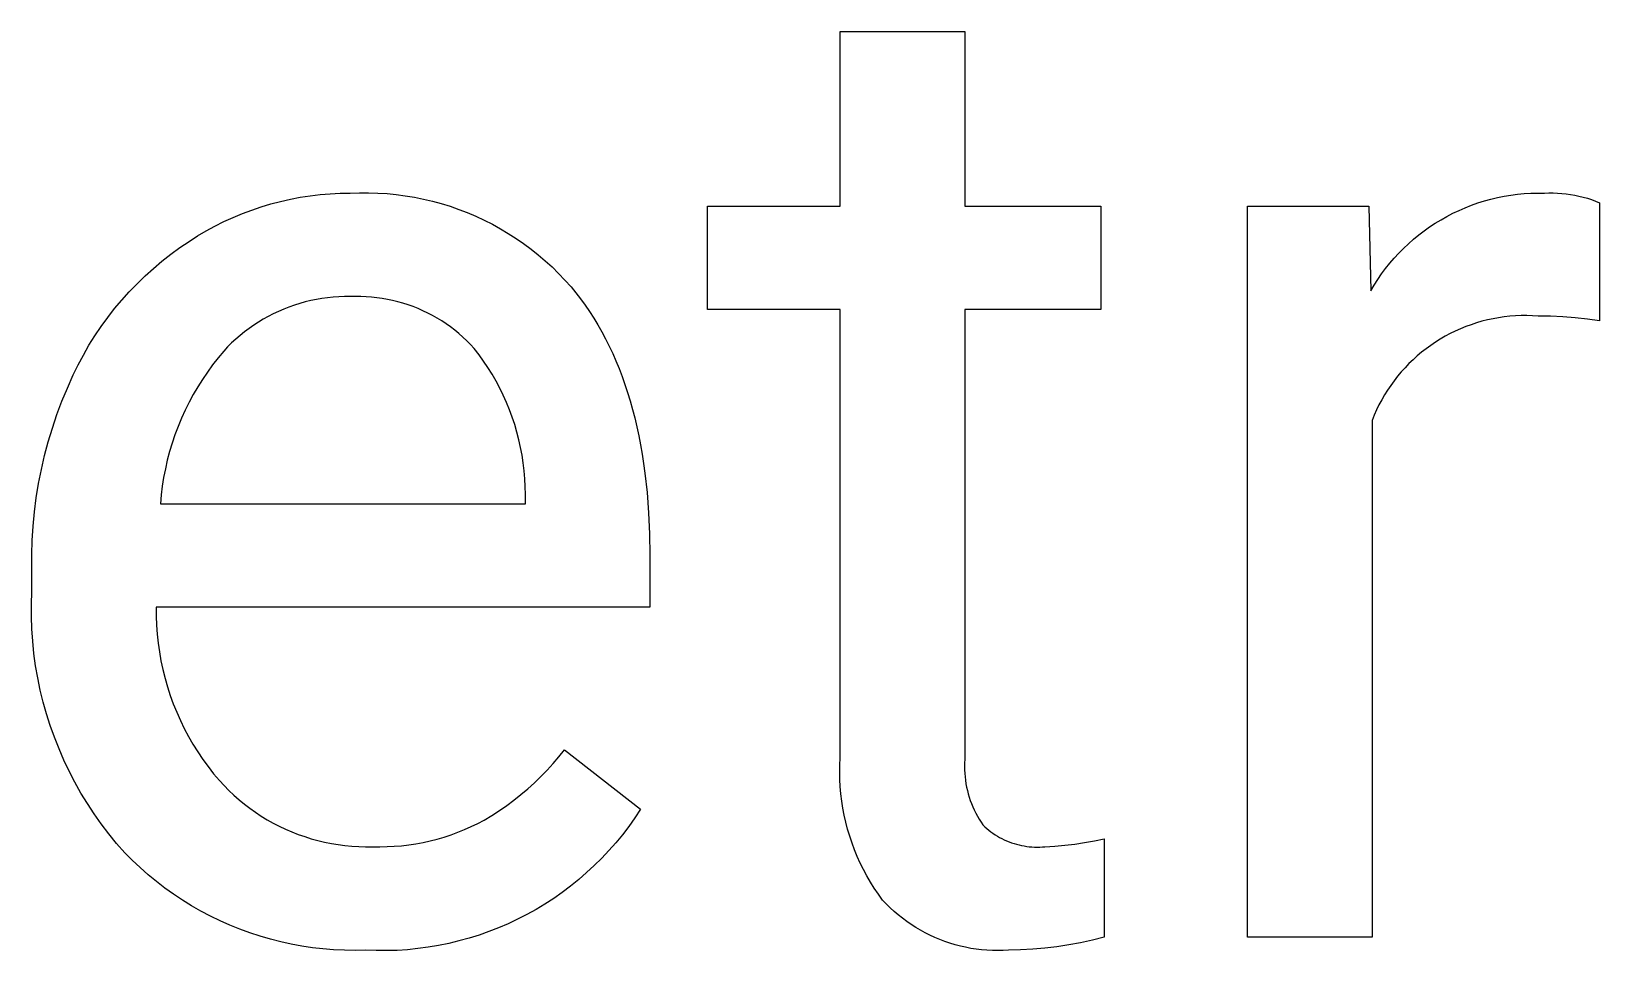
# Model space of a CAD drawing. Header units: millimetres. Extents: x 3269 to 7089, y 1744 to 4413.
# Drawn here: x 6923.09 to 6966.72, y 2081.61 to 2107.2 of the extents above; entities that cross this region are included whole.
import ezdxf

# ---------------------------------------------------------------- set-up
doc = ezdxf.new("R2010")
doc.units = ezdxf.units.MM
doc.header["$MEASUREMENT"] = 0
doc.layers.add('Domyślny', color=7, linetype='Continuous', true_color=0x000000)

msp = doc.modelspace()

# ---------------------------------------------------------------- linework, layer by layer
at = {"layer": 'Domyślny'}
for p, q in [((6945.589, 2102.337), (6945.589, 2107.201)), ((6945.589, 2107.201), (6949.057, 2107.201)), ((6949.057, 2107.201), (6949.057, 2102.337)), ((6929.217, 2102.227), (6929.482, 2102.317)), ((6929.482, 2102.317), (6929.749, 2102.397)), ((6929.749, 2102.397), (6930.02, 2102.468)), ((6930.02, 2102.468), (6930.292, 2102.529)), ((6930.292, 2102.529), (6930.567, 2102.581)), ((6930.567, 2102.581), (6930.843, 2102.624)), ((6930.843, 2102.624), (6931.12, 2102.656)), ((6931.12, 2102.656), (6931.399, 2102.68)), ((6931.399, 2102.68), (6931.678, 2102.693)), ((6931.678, 2102.693), (6931.957, 2102.697)), ((6931.957, 2102.697), (6932.213, 2102.707)), ((6932.213, 2102.707), (6932.469, 2102.708)), ((6932.469, 2102.708), (6932.725, 2102.7)), ((6932.725, 2102.7), (6932.981, 2102.684)), ((6932.981, 2102.684), (6933.235, 2102.659)), ((6933.235, 2102.659), (6933.489, 2102.625)), ((6933.489, 2102.625), (6933.742, 2102.583)), ((6933.742, 2102.583), (6933.993, 2102.532)), ((6933.993, 2102.532), (6934.242, 2102.473)), ((6934.242, 2102.473), (6934.489, 2102.406)), ((6934.489, 2102.406), (6934.734, 2102.33)), ((6934.734, 2102.33), (6934.976, 2102.246)), ((6941.899, 2099.455), (6941.899, 2102.337)), ((6941.899, 2102.337), (6945.589, 2102.337)), ((6949.057, 2102.337), (6952.84, 2102.337)), ((6952.84, 2102.337), (6952.84, 2099.455)), ((6956.921, 2081.981), (6956.921, 2102.337)), ((6956.921, 2102.337), (6960.293, 2102.337)), ((6960.293, 2102.337), (6960.349, 2099.973)), ((6962.808, 2102.217), (6962.98, 2102.291)), ((6962.98, 2102.291), (6963.155, 2102.36)), ((6963.155, 2102.36), (6963.332, 2102.423)), ((6963.332, 2102.423), (6963.512, 2102.479)), ((6963.512, 2102.479), (6963.693, 2102.529)), ((6963.693, 2102.529), (6963.876, 2102.573)), ((6963.876, 2102.573), (6964.06, 2102.61)), ((6964.06, 2102.61), (6964.245, 2102.641)), ((6964.245, 2102.641), (6964.432, 2102.665)), ((6964.432, 2102.665), (6964.619, 2102.683)), ((6964.619, 2102.683), (6964.806, 2102.694)), ((6964.806, 2102.694), (6964.994, 2102.699)), ((6964.994, 2102.699), (6965.182, 2102.697)), ((6965.182, 2102.697), (6965.303, 2102.702)), ((6965.303, 2102.702), (6965.424, 2102.702)), ((6965.424, 2102.702), (6965.545, 2102.698)), ((6965.545, 2102.698), (6965.666, 2102.69)), ((6965.666, 2102.69), (6965.786, 2102.677)), ((6965.786, 2102.677), (6965.906, 2102.661)), ((6965.906, 2102.661), (6966.025, 2102.64)), ((6966.025, 2102.64), (6966.144, 2102.615)), ((6966.144, 2102.615), (6966.261, 2102.586)), ((6966.261, 2102.586), (6966.378, 2102.553)), ((6966.378, 2102.553), (6966.493, 2102.516)), ((6966.493, 2102.516), (6966.607, 2102.475)), ((6966.607, 2102.475), (6966.719, 2102.43)), ((6966.719, 2102.43), (6966.719, 2099.142)), ((6928.194, 2101.78), (6928.443, 2101.905)), ((6928.443, 2101.905), (6928.698, 2102.022)), ((6928.698, 2102.022), (6928.955, 2102.129)), ((6928.955, 2102.129), (6929.217, 2102.227)), ((6934.976, 2102.246), (6935.215, 2102.154)), ((6935.215, 2102.154), (6935.45, 2102.054)), ((6935.45, 2102.054), (6935.683, 2101.946)), ((6935.683, 2101.946), (6935.911, 2101.83)), ((6961.99, 2101.756), (6962.147, 2101.859)), ((6962.147, 2101.859), (6962.307, 2101.957)), ((6962.307, 2101.957), (6962.471, 2102.05)), ((6962.471, 2102.05), (6962.638, 2102.136)), ((6962.638, 2102.136), (6962.808, 2102.217)), ((6927.472, 2101.355), (6927.707, 2101.505)), ((6927.707, 2101.505), (6927.948, 2101.647)), ((6927.948, 2101.647), (6928.194, 2101.78)), ((6935.911, 2101.83), (6936.135, 2101.707)), ((6936.135, 2101.707), (6936.355, 2101.576)), ((6936.355, 2101.576), (6936.571, 2101.437)), ((6936.571, 2101.437), (6936.782, 2101.292)), ((6961.542, 2101.413), (6961.687, 2101.533)), ((6961.687, 2101.533), (6961.837, 2101.647)), ((6961.837, 2101.647), (6961.99, 2101.756)), ((6926.718, 2100.803), (6926.963, 2100.996)), ((6926.963, 2100.996), (6927.214, 2101.18)), ((6927.214, 2101.18), (6927.472, 2101.355)), ((6936.782, 2101.292), (6936.987, 2101.139)), ((6936.987, 2101.139), (6937.188, 2100.98)), ((6937.188, 2100.98), (6937.383, 2100.814)), ((6961.005, 2100.888), (6961.132, 2101.026)), ((6961.132, 2101.026), (6961.264, 2101.16)), ((6961.264, 2101.16), (6961.401, 2101.289)), ((6961.401, 2101.289), (6961.542, 2101.413)), ((6926.249, 2100.393), (6926.48, 2100.602)), ((6926.48, 2100.602), (6926.718, 2100.803)), ((6937.383, 2100.814), (6937.572, 2100.641)), ((6937.572, 2100.641), (6937.755, 2100.463)), ((6960.653, 2100.447), (6960.765, 2100.598)), ((6960.765, 2100.598), (6960.883, 2100.745)), ((6960.883, 2100.745), (6961.005, 2100.888)), ((6925.809, 2099.951), (6926.025, 2100.176)), ((6926.025, 2100.176), (6926.249, 2100.393)), ((6937.755, 2100.463), (6937.932, 2100.278)), ((6937.932, 2100.278), (6938.103, 2100.087)), ((6960.349, 2099.973), (6960.445, 2100.135)), ((6960.445, 2100.135), (6960.547, 2100.293)), ((6960.547, 2100.293), (6960.653, 2100.447)), ((6925.401, 2099.481), (6925.601, 2099.719)), ((6925.601, 2099.719), (6925.809, 2099.951)), ((6930.859, 2099.705), (6930.705, 2099.668)), ((6931.014, 2099.737), (6930.859, 2099.705)), ((6931.169, 2099.763), (6931.014, 2099.737)), ((6931.326, 2099.784), (6931.169, 2099.763)), ((6931.483, 2099.8), (6931.326, 2099.784)), ((6931.641, 2099.811), (6931.483, 2099.8)), ((6931.799, 2099.816), (6931.641, 2099.811)), ((6931.957, 2099.815), (6931.799, 2099.816)), ((6932.106, 2099.819), (6931.957, 2099.815)), ((6932.254, 2099.819), (6932.106, 2099.819)), ((6932.403, 2099.813), (6932.254, 2099.819)), ((6932.551, 2099.802), (6932.403, 2099.813)), ((6932.699, 2099.786), (6932.551, 2099.802)), ((6932.846, 2099.766), (6932.699, 2099.786)), ((6932.992, 2099.74), (6932.846, 2099.766)), ((6933.137, 2099.709), (6932.992, 2099.74)), ((6933.281, 2099.673), (6933.137, 2099.709)), ((6933.424, 2099.633), (6933.281, 2099.673)), ((6938.103, 2100.087), (6938.238, 2099.921)), ((6938.238, 2099.921), (6938.368, 2099.752)), ((6938.368, 2099.752), (6938.495, 2099.577)), ((6925.027, 2098.983), (6925.21, 2099.235)), ((6925.21, 2099.235), (6925.401, 2099.481)), ((6929.677, 2099.267), (6929.539, 2099.19)), ((6929.817, 2099.339), (6929.677, 2099.267)), ((6929.96, 2099.406), (6929.817, 2099.339)), ((6930.105, 2099.469), (6929.96, 2099.406)), ((6930.253, 2099.526), (6930.105, 2099.469)), ((6930.402, 2099.579), (6930.253, 2099.526)), ((6930.553, 2099.626), (6930.402, 2099.579)), ((6930.705, 2099.668), (6930.553, 2099.626)), ((6933.566, 2099.587), (6933.424, 2099.633)), ((6933.706, 2099.537), (6933.566, 2099.587)), ((6933.844, 2099.482), (6933.706, 2099.537)), ((6933.98, 2099.422), (6933.844, 2099.482)), ((6934.114, 2099.358), (6933.98, 2099.422)), ((6934.246, 2099.29), (6934.114, 2099.358)), ((6934.375, 2099.216), (6934.246, 2099.29)), ((6938.495, 2099.577), (6938.617, 2099.399)), ((6938.617, 2099.399), (6938.734, 2099.216)), ((6945.589, 2099.455), (6941.899, 2099.455)), ((6945.589, 2086.977), (6945.589, 2099.455)), ((6952.84, 2099.455), (6949.057, 2099.455)), ((6949.057, 2099.455), (6949.057, 2086.929)), ((6964.066, 2099.252), (6963.909, 2099.23)), ((6964.223, 2099.27), (6964.066, 2099.252)), ((6964.381, 2099.282), (6964.223, 2099.27)), ((6964.539, 2099.288), (6964.381, 2099.282)), ((6964.697, 2099.289), (6964.539, 2099.288)), ((6964.855, 2099.285), (6964.697, 2099.289)), ((6965.013, 2099.275), (6964.855, 2099.285)), ((6965.356, 2099.271), (6965.013, 2099.275)), ((6965.698, 2099.256), (6965.356, 2099.271)), ((6966.04, 2099.229), (6965.698, 2099.256)), ((6924.853, 2098.724), (6925.027, 2098.983)), ((6929.015, 2098.836), (6928.892, 2098.737)), ((6929.141, 2098.931), (6929.015, 2098.836)), ((6929.271, 2099.022), (6929.141, 2098.931)), ((6929.403, 2099.108), (6929.271, 2099.022)), ((6929.539, 2099.19), (6929.403, 2099.108)), ((6934.502, 2099.139), (6934.375, 2099.216)), ((6934.626, 2099.057), (6934.502, 2099.139)), ((6934.747, 2098.971), (6934.626, 2099.057)), ((6934.865, 2098.881), (6934.747, 2098.971)), ((6934.98, 2098.787), (6934.865, 2098.881)), ((6938.734, 2099.216), (6938.848, 2099.029)), ((6938.848, 2099.029), (6938.957, 2098.837)), ((6938.957, 2098.837), (6939.062, 2098.641)), ((6962.703, 2098.856), (6962.561, 2098.786)), ((6962.848, 2098.921), (6962.703, 2098.856)), ((6962.994, 2098.98), (6962.848, 2098.921)), ((6963.143, 2099.035), (6962.994, 2098.98)), ((6963.293, 2099.084), (6963.143, 2099.035)), ((6963.445, 2099.129), (6963.293, 2099.084)), ((6963.599, 2099.168), (6963.445, 2099.129)), ((6963.753, 2099.201), (6963.599, 2099.168)), ((6963.909, 2099.23), (6963.753, 2099.201)), ((6966.38, 2099.192), (6966.04, 2099.229)), ((6966.719, 2099.142), (6966.38, 2099.192)), ((6924.532, 2098.19), (6924.688, 2098.46)), ((6924.688, 2098.46), (6924.853, 2098.724)), ((6928.544, 2098.414), (6928.436, 2098.299)), ((6928.656, 2098.526), (6928.544, 2098.414)), ((6928.772, 2098.633), (6928.656, 2098.526)), ((6928.892, 2098.737), (6928.772, 2098.633)), ((6935.092, 2098.689), (6934.98, 2098.787)), ((6935.2, 2098.588), (6935.092, 2098.689)), ((6935.305, 2098.483), (6935.2, 2098.588)), ((6935.407, 2098.374), (6935.305, 2098.483)), ((6935.54, 2098.2), (6935.407, 2098.374)), ((6939.062, 2098.641), (6939.162, 2098.44)), ((6939.162, 2098.44), (6939.259, 2098.235)), ((6961.892, 2098.366), (6961.767, 2098.268)), ((6962.02, 2098.459), (6961.892, 2098.366)), ((6962.151, 2098.548), (6962.02, 2098.459)), ((6962.285, 2098.632), (6962.151, 2098.548)), ((6962.422, 2098.711), (6962.285, 2098.632)), ((6962.561, 2098.786), (6962.422, 2098.711)), ((6924.386, 2097.915), (6924.532, 2098.19)), ((6928.278, 2098.11), (6928.127, 2097.916)), ((6928.436, 2098.299), (6928.278, 2098.11)), ((6935.668, 2098.022), (6935.54, 2098.2)), ((6935.79, 2097.839), (6935.668, 2098.022)), ((6939.259, 2098.235), (6939.351, 2098.026)), ((6939.351, 2098.026), (6939.438, 2097.812)), ((6961.415, 2097.95), (6961.305, 2097.836)), ((6961.529, 2098.06), (6961.415, 2097.95)), ((6961.646, 2098.166), (6961.529, 2098.06)), ((6961.767, 2098.268), (6961.646, 2098.166)), ((6924.086, 2097.272), (6924.249, 2097.635)), ((6924.249, 2097.635), (6924.386, 2097.915)), ((6927.844, 2097.513), (6927.713, 2097.304)), ((6927.982, 2097.717), (6927.844, 2097.513)), ((6928.127, 2097.916), (6927.982, 2097.717)), ((6935.906, 2097.653), (6935.79, 2097.839)), ((6936.015, 2097.463), (6935.906, 2097.653)), ((6939.438, 2097.812), (6939.522, 2097.594)), ((6939.522, 2097.594), (6939.601, 2097.372)), ((6961.097, 2097.598), (6961, 2097.473)), ((6961.199, 2097.719), (6961.097, 2097.598)), ((6961.305, 2097.836), (6961.199, 2097.719)), ((6923.935, 2096.904), (6924.086, 2097.272)), ((6927.59, 2097.091), (6927.473, 2096.875)), ((6927.713, 2097.304), (6927.59, 2097.091)), ((6936.118, 2097.269), (6936.015, 2097.463)), ((6936.215, 2097.072), (6936.118, 2097.269)), ((6936.304, 2096.872), (6936.215, 2097.072)), ((6939.601, 2097.372), (6939.676, 2097.145)), ((6939.676, 2097.145), (6939.747, 2096.914)), ((6960.734, 2097.08), (6960.655, 2096.943)), ((6960.818, 2097.214), (6960.734, 2097.08)), ((6960.907, 2097.345), (6960.818, 2097.214)), ((6961, 2097.473), (6960.907, 2097.345)), ((6923.796, 2096.531), (6923.935, 2096.904)), ((6927.363, 2096.654), (6927.262, 2096.43)), ((6927.473, 2096.875), (6927.363, 2096.654)), ((6936.387, 2096.668), (6936.304, 2096.872)), ((6936.463, 2096.463), (6936.387, 2096.668)), ((6939.747, 2096.914), (6939.813, 2096.678)), ((6939.813, 2096.678), (6939.875, 2096.438)), ((6960.51, 2096.661), (6960.446, 2096.517)), ((6960.58, 2096.803), (6960.51, 2096.661)), ((6960.655, 2096.943), (6960.58, 2096.803)), ((6923.669, 2096.154), (6923.796, 2096.531)), ((6927.167, 2096.202), (6927.081, 2095.972)), ((6927.262, 2096.43), (6927.167, 2096.202)), ((6936.532, 2096.254), (6936.463, 2096.463)), ((6936.594, 2096.044), (6936.532, 2096.254)), ((6939.875, 2096.438), (6939.933, 2096.193)), ((6939.933, 2096.193), (6939.986, 2095.944)), ((6960.446, 2096.517), (6960.386, 2096.37)), ((6960.386, 2096.37), (6960.386, 2081.981)), ((6923.453, 2095.389), (6923.555, 2095.773)), ((6923.555, 2095.773), (6923.669, 2096.154)), ((6927.081, 2095.972), (6927.002, 2095.739)), ((6936.649, 2095.831), (6936.594, 2096.044)), ((6936.697, 2095.617), (6936.649, 2095.831)), ((6939.986, 2095.944), (6940.035, 2095.691)), ((6923.364, 2095.001), (6923.453, 2095.389)), ((6926.931, 2095.503), (6926.868, 2095.265)), ((6927.002, 2095.739), (6926.931, 2095.503)), ((6936.737, 2095.401), (6936.697, 2095.617)), ((6936.77, 2095.185), (6936.737, 2095.401)), ((6940.035, 2095.691), (6940.08, 2095.433)), ((6940.08, 2095.433), (6940.121, 2095.171)), ((6923.287, 2094.611), (6923.364, 2095.001)), ((6926.813, 2095.025), (6926.766, 2094.783)), ((6926.868, 2095.265), (6926.813, 2095.025)), ((6936.796, 2094.967), (6936.77, 2095.185)), ((6936.815, 2094.748), (6936.796, 2094.967)), ((6940.121, 2095.171), (6940.157, 2094.905)), ((6940.157, 2094.905), (6940.217, 2094.359)), ((6923.223, 2094.218), (6923.287, 2094.611)), ((6926.727, 2094.54), (6926.696, 2094.296)), ((6926.766, 2094.783), (6926.727, 2094.54)), ((6936.826, 2094.529), (6936.815, 2094.748)), ((6936.829, 2094.31), (6936.826, 2094.529)), ((6923.172, 2093.824), (6923.223, 2094.218)), ((6926.696, 2094.296), (6926.674, 2094.051)), ((6926.674, 2094.051), (6936.829, 2094.051)), ((6936.829, 2094.051), (6936.829, 2094.31)), ((6940.217, 2094.359), (6940.26, 2093.795)), ((6923.134, 2093.428), (6923.172, 2093.824)), ((6940.26, 2093.795), (6940.286, 2093.214)), ((6923.108, 2093.031), (6923.134, 2093.428)), ((6940.286, 2093.214), (6940.294, 2092.615)), ((6923.096, 2092.633), (6923.108, 2093.031)), ((6923.096, 2092.235), (6923.096, 2092.633)), ((6940.294, 2092.615), (6940.294, 2091.168)), ((6923.096, 2091.596), (6923.096, 2092.235)), ((6923.085, 2091.252), (6923.096, 2091.596)), ((6923.086, 2090.909), (6923.085, 2091.252)), ((6940.294, 2091.168), (6926.561, 2091.168)), ((6926.561, 2091.168), (6926.561, 2090.918)), ((6923.098, 2090.565), (6923.086, 2090.909)), ((6923.122, 2090.222), (6923.098, 2090.565)), ((6926.561, 2090.918), (6926.57, 2090.668)), ((6926.57, 2090.668), (6926.587, 2090.419)), ((6923.157, 2089.88), (6923.122, 2090.222)), ((6926.587, 2090.419), (6926.613, 2090.17)), ((6926.613, 2090.17), (6926.648, 2089.923)), ((6923.204, 2089.54), (6923.157, 2089.88)), ((6926.648, 2089.923), (6926.691, 2089.676)), ((6926.691, 2089.676), (6926.743, 2089.432)), ((6923.263, 2089.201), (6923.204, 2089.54)), ((6923.333, 2088.864), (6923.263, 2089.201)), ((6926.743, 2089.432), (6926.804, 2089.189)), ((6923.415, 2088.53), (6923.333, 2088.864)), ((6926.804, 2089.189), (6926.872, 2088.949)), ((6926.872, 2088.949), (6926.949, 2088.711)), ((6923.508, 2088.199), (6923.415, 2088.53)), ((6926.949, 2088.711), (6927.035, 2088.476)), ((6927.035, 2088.476), (6927.128, 2088.244)), ((6923.612, 2087.872), (6923.508, 2088.199)), ((6927.128, 2088.244), (6927.23, 2088.015)), ((6927.23, 2088.015), (6927.339, 2087.791)), ((6923.728, 2087.548), (6923.612, 2087.872)), ((6923.854, 2087.228), (6923.728, 2087.548)), ((6927.339, 2087.791), (6927.457, 2087.57)), ((6927.457, 2087.57), (6927.582, 2087.353)), ((6923.991, 2086.913), (6923.854, 2087.228)), ((6927.582, 2087.353), (6927.714, 2087.141)), ((6927.714, 2087.141), (6927.854, 2086.934)), ((6937.761, 2087.005), (6937.916, 2087.199)), ((6937.916, 2087.199), (6940.033, 2085.547)), ((6924.139, 2086.602), (6923.991, 2086.913)), ((6924.297, 2086.297), (6924.139, 2086.602)), ((6927.854, 2086.934), (6928, 2086.731)), ((6928, 2086.731), (6928.154, 2086.534)), ((6937.259, 2086.453), (6937.432, 2086.632)), ((6937.432, 2086.632), (6937.599, 2086.816)), ((6937.599, 2086.816), (6937.761, 2087.005)), ((6945.577, 2086.575), (6945.579, 2086.776)), ((6945.579, 2086.776), (6945.589, 2086.977)), ((6949.051, 2086.833), (6949.049, 2086.737)), ((6949.049, 2086.737), (6949.05, 2086.64)), ((6949.05, 2086.64), (6949.055, 2086.544)), ((6949.057, 2086.929), (6949.051, 2086.833)), ((6924.466, 2085.997), (6924.297, 2086.297)), ((6928.154, 2086.534), (6928.315, 2086.342)), ((6928.315, 2086.342), (6928.445, 2086.202)), ((6928.445, 2086.202), (6928.58, 2086.066)), ((6936.896, 2086.113), (6937.08, 2086.28)), ((6937.08, 2086.28), (6937.259, 2086.453)), ((6945.581, 2086.374), (6945.577, 2086.575)), ((6945.591, 2086.174), (6945.581, 2086.374)), ((6945.609, 2085.973), (6945.591, 2086.174)), ((6949.055, 2086.544), (6949.062, 2086.448)), ((6949.062, 2086.448), (6949.074, 2086.353)), ((6949.074, 2086.353), (6949.088, 2086.257)), ((6949.088, 2086.257), (6949.106, 2086.163)), ((6949.106, 2086.163), (6949.127, 2086.069)), ((6924.644, 2085.704), (6924.466, 2085.997)), ((6928.58, 2086.066), (6928.719, 2085.934)), ((6928.719, 2085.934), (6928.863, 2085.808)), ((6928.863, 2085.808), (6929.012, 2085.687)), ((6936.312, 2085.648), (6936.512, 2085.797)), ((6936.512, 2085.797), (6936.706, 2085.952)), ((6936.706, 2085.952), (6936.896, 2086.113)), ((6945.633, 2085.774), (6945.609, 2085.973)), ((6945.664, 2085.575), (6945.633, 2085.774)), ((6949.127, 2086.069), (6949.151, 2085.975)), ((6949.151, 2085.975), (6949.178, 2085.883)), ((6949.178, 2085.883), (6949.209, 2085.792)), ((6949.209, 2085.792), (6949.242, 2085.701)), ((6924.833, 2085.416), (6924.644, 2085.704)), ((6925.031, 2085.135), (6924.833, 2085.416)), ((6929.012, 2085.687), (6929.164, 2085.571)), ((6929.164, 2085.571), (6929.321, 2085.46)), ((6929.321, 2085.46), (6929.481, 2085.355)), ((6929.481, 2085.355), (6929.645, 2085.255)), ((6935.687, 2085.242), (6935.899, 2085.371)), ((6935.899, 2085.371), (6936.108, 2085.506)), ((6936.108, 2085.506), (6936.312, 2085.648)), ((6939.872, 2085.305), (6939.704, 2085.068)), ((6940.033, 2085.547), (6939.872, 2085.305)), ((6945.702, 2085.378), (6945.664, 2085.575)), ((6945.746, 2085.182), (6945.702, 2085.378)), ((6949.242, 2085.701), (6949.279, 2085.612)), ((6949.279, 2085.612), (6949.319, 2085.525)), ((6949.319, 2085.525), (6949.362, 2085.438)), ((6949.362, 2085.438), (6949.407, 2085.354)), ((6949.407, 2085.354), (6949.456, 2085.271)), ((6949.456, 2085.271), (6949.508, 2085.189)), ((6925.239, 2084.861), (6925.031, 2085.135)), ((6925.456, 2084.595), (6925.239, 2084.861)), ((6929.645, 2085.255), (6929.812, 2085.161)), ((6929.812, 2085.161), (6929.982, 2085.073)), ((6929.982, 2085.073), (6930.155, 2084.991)), ((6930.155, 2084.991), (6930.331, 2084.915)), ((6930.331, 2084.915), (6930.509, 2084.846)), ((6930.509, 2084.846), (6930.69, 2084.782)), ((6934.571, 2084.772), (6934.763, 2084.835)), ((6934.763, 2084.835), (6934.953, 2084.904)), ((6934.953, 2084.904), (6935.14, 2084.979)), ((6935.14, 2084.979), (6935.325, 2085.061)), ((6935.325, 2085.061), (6935.507, 2085.148)), ((6935.507, 2085.148), (6935.687, 2085.242)), ((6939.528, 2084.837), (6939.344, 2084.612)), ((6939.704, 2085.068), (6939.528, 2084.837)), ((6945.797, 2084.987), (6945.746, 2085.182)), ((6945.854, 2084.795), (6945.797, 2084.987)), ((6949.508, 2085.189), (6949.562, 2085.11)), ((6949.562, 2085.11), (6949.614, 2085.059)), ((6949.614, 2085.059), (6949.668, 2085.011)), ((6949.668, 2085.011), (6949.724, 2084.964)), ((6949.724, 2084.964), (6949.782, 2084.92)), ((6949.782, 2084.92), (6949.84, 2084.877)), ((6949.84, 2084.877), (6949.901, 2084.836)), ((6949.901, 2084.836), (6949.962, 2084.798)), ((6925.682, 2084.335), (6925.456, 2084.595)), ((6930.69, 2084.782), (6930.873, 2084.725)), ((6930.873, 2084.725), (6931.058, 2084.674)), ((6931.058, 2084.674), (6931.244, 2084.63)), ((6931.244, 2084.63), (6931.432, 2084.592)), ((6931.432, 2084.592), (6931.621, 2084.56)), ((6931.621, 2084.56), (6931.811, 2084.536)), ((6931.811, 2084.536), (6932.002, 2084.517)), ((6932.002, 2084.517), (6932.193, 2084.506)), ((6932.193, 2084.506), (6932.385, 2084.501)), ((6932.385, 2084.501), (6932.576, 2084.503)), ((6932.576, 2084.503), (6932.778, 2084.5)), ((6932.778, 2084.5), (6932.981, 2084.504)), ((6932.981, 2084.504), (6933.182, 2084.514)), ((6933.182, 2084.514), (6933.384, 2084.531)), ((6933.384, 2084.531), (6933.585, 2084.555)), ((6933.585, 2084.555), (6933.785, 2084.585)), ((6933.785, 2084.585), (6933.983, 2084.622)), ((6933.983, 2084.622), (6934.181, 2084.665)), ((6934.181, 2084.665), (6934.377, 2084.715)), ((6934.377, 2084.715), (6934.571, 2084.772)), ((6939.344, 2084.612), (6939.152, 2084.394)), ((6945.918, 2084.604), (6945.854, 2084.795)), ((6945.989, 2084.416), (6945.918, 2084.604)), ((6946.065, 2084.23), (6945.989, 2084.416)), ((6949.962, 2084.798), (6950.025, 2084.761)), ((6950.025, 2084.761), (6950.089, 2084.727)), ((6950.089, 2084.727), (6950.154, 2084.695)), ((6950.154, 2084.695), (6950.22, 2084.665)), ((6950.22, 2084.665), (6950.288, 2084.638)), ((6950.288, 2084.638), (6950.356, 2084.612)), ((6950.356, 2084.612), (6950.425, 2084.589)), ((6950.425, 2084.589), (6950.494, 2084.569)), ((6950.494, 2084.569), (6950.565, 2084.551)), ((6950.565, 2084.551), (6950.635, 2084.535)), ((6950.635, 2084.535), (6950.707, 2084.522)), ((6950.707, 2084.522), (6950.779, 2084.511)), ((6950.779, 2084.511), (6950.851, 2084.502)), ((6950.851, 2084.502), (6950.923, 2084.496)), ((6950.923, 2084.496), (6950.996, 2084.493)), ((6950.996, 2084.493), (6951.068, 2084.491)), ((6951.068, 2084.491), (6951.141, 2084.493)), ((6951.141, 2084.493), (6951.214, 2084.497)), ((6951.214, 2084.497), (6951.286, 2084.503)), ((6951.286, 2084.503), (6951.563, 2084.517)), ((6951.563, 2084.517), (6951.839, 2084.541)), ((6951.839, 2084.541), (6952.115, 2084.574)), ((6952.115, 2084.574), (6952.389, 2084.615)), ((6952.389, 2084.615), (6952.662, 2084.666)), ((6952.662, 2084.666), (6952.933, 2084.725)), ((6952.933, 2084.725), (6952.933, 2081.987)), ((6925.892, 2084.124), (6925.682, 2084.335)), ((6926.109, 2083.919), (6925.892, 2084.124)), ((6938.747, 2083.977), (6938.534, 2083.78)), ((6938.953, 2084.182), (6938.747, 2083.977)), ((6939.152, 2084.394), (6938.953, 2084.182)), ((6946.148, 2084.047), (6946.065, 2084.23)), ((6946.237, 2083.866), (6946.148, 2084.047)), ((6926.333, 2083.722), (6926.109, 2083.919)), ((6926.563, 2083.533), (6926.333, 2083.722)), ((6926.8, 2083.352), (6926.563, 2083.533)), ((6938.315, 2083.59), (6938.089, 2083.407)), ((6938.534, 2083.78), (6938.315, 2083.59)), ((6946.332, 2083.689), (6946.237, 2083.866)), ((6946.433, 2083.515), (6946.332, 2083.689)), ((6927.042, 2083.178), (6926.8, 2083.352)), ((6927.291, 2083.013), (6927.042, 2083.178)), ((6937.857, 2083.232), (6937.619, 2083.065)), ((6938.089, 2083.407), (6937.857, 2083.232)), ((6946.539, 2083.345), (6946.433, 2083.515)), ((6946.652, 2083.178), (6946.539, 2083.345)), ((6946.77, 2083.015), (6946.652, 2083.178)), ((6927.545, 2082.856), (6927.291, 2083.013)), ((6927.803, 2082.708), (6927.545, 2082.856)), ((6928.067, 2082.569), (6927.803, 2082.708)), ((6937.126, 2082.757), (6936.873, 2082.615)), ((6937.375, 2082.907), (6937.126, 2082.757)), ((6937.619, 2083.065), (6937.375, 2082.907)), ((6946.873, 2082.907), (6946.77, 2083.015)), ((6946.98, 2082.801), (6946.873, 2082.907)), ((6947.09, 2082.7), (6946.98, 2082.801)), ((6947.204, 2082.602), (6947.09, 2082.7)), ((6928.336, 2082.439), (6928.067, 2082.569)), ((6928.608, 2082.318), (6928.336, 2082.439)), ((6928.884, 2082.206), (6928.608, 2082.318)), ((6936.085, 2082.244), (6935.814, 2082.138)), ((6936.351, 2082.359), (6936.085, 2082.244)), ((6936.614, 2082.482), (6936.351, 2082.359)), ((6936.873, 2082.615), (6936.614, 2082.482)), ((6947.322, 2082.509), (6947.204, 2082.602)), ((6947.442, 2082.419), (6947.322, 2082.509)), ((6947.566, 2082.334), (6947.442, 2082.419)), ((6947.692, 2082.253), (6947.566, 2082.334)), ((6947.821, 2082.177), (6947.692, 2082.253)), ((6929.165, 2082.103), (6928.884, 2082.206)), ((6929.448, 2082.01), (6929.165, 2082.103)), ((6929.734, 2081.927), (6929.448, 2082.01)), ((6930.023, 2081.853), (6929.734, 2081.927)), ((6930.315, 2081.789), (6930.023, 2081.853)), ((6930.608, 2081.735), (6930.315, 2081.789)), ((6934.7, 2081.81), (6934.415, 2081.752)), ((6934.983, 2081.878), (6934.7, 2081.81)), ((6935.263, 2081.955), (6934.983, 2081.878)), ((6935.54, 2082.042), (6935.263, 2081.955)), ((6935.814, 2082.138), (6935.54, 2082.042)), ((6947.953, 2082.105), (6947.821, 2082.177)), ((6948.087, 2082.038), (6947.953, 2082.105)), ((6948.223, 2081.975), (6948.087, 2082.038)), ((6948.361, 2081.917), (6948.223, 2081.975)), ((6948.502, 2081.864), (6948.361, 2081.917)), ((6948.644, 2081.816), (6948.502, 2081.864)), ((6948.788, 2081.773), (6948.644, 2081.816)), ((6952.278, 2081.83), (6951.947, 2081.768)), ((6952.607, 2081.903), (6952.278, 2081.83)), ((6952.933, 2081.987), (6952.607, 2081.903)), ((6960.386, 2081.981), (6956.921, 2081.981)), ((6930.903, 2081.691), (6930.608, 2081.735)), ((6931.199, 2081.657), (6930.903, 2081.691)), ((6931.496, 2081.633), (6931.199, 2081.657)), ((6931.794, 2081.619), (6931.496, 2081.633)), ((6932.092, 2081.615), (6931.794, 2081.619)), ((6932.391, 2081.621), (6932.092, 2081.615)), ((6932.681, 2081.61), (6932.391, 2081.621)), ((6932.971, 2081.609), (6932.681, 2081.61)), ((6933.262, 2081.617), (6932.971, 2081.609)), ((6933.552, 2081.636), (6933.262, 2081.617)), ((6933.841, 2081.665), (6933.552, 2081.636)), ((6934.129, 2081.703), (6933.841, 2081.665)), ((6934.415, 2081.752), (6934.129, 2081.703)), ((6948.933, 2081.734), (6948.788, 2081.773)), ((6949.079, 2081.701), (6948.933, 2081.734)), ((6949.226, 2081.673), (6949.079, 2081.701)), ((6949.375, 2081.65), (6949.226, 2081.673)), ((6949.523, 2081.632), (6949.375, 2081.65)), ((6949.673, 2081.619), (6949.523, 2081.632)), ((6949.823, 2081.612), (6949.673, 2081.619)), ((6949.973, 2081.61), (6949.823, 2081.612)), ((6950.123, 2081.613), (6949.973, 2081.61)), ((6950.273, 2081.621), (6950.123, 2081.613)), ((6950.609, 2081.628), (6950.273, 2081.621)), ((6950.945, 2081.646), (6950.609, 2081.628)), ((6951.28, 2081.676), (6950.945, 2081.646)), ((6951.615, 2081.716), (6951.28, 2081.676)), ((6951.947, 2081.768), (6951.615, 2081.716))]:
    msp.add_line(p, q, dxfattribs=at)

doc.saveas('drawing.dxf')
